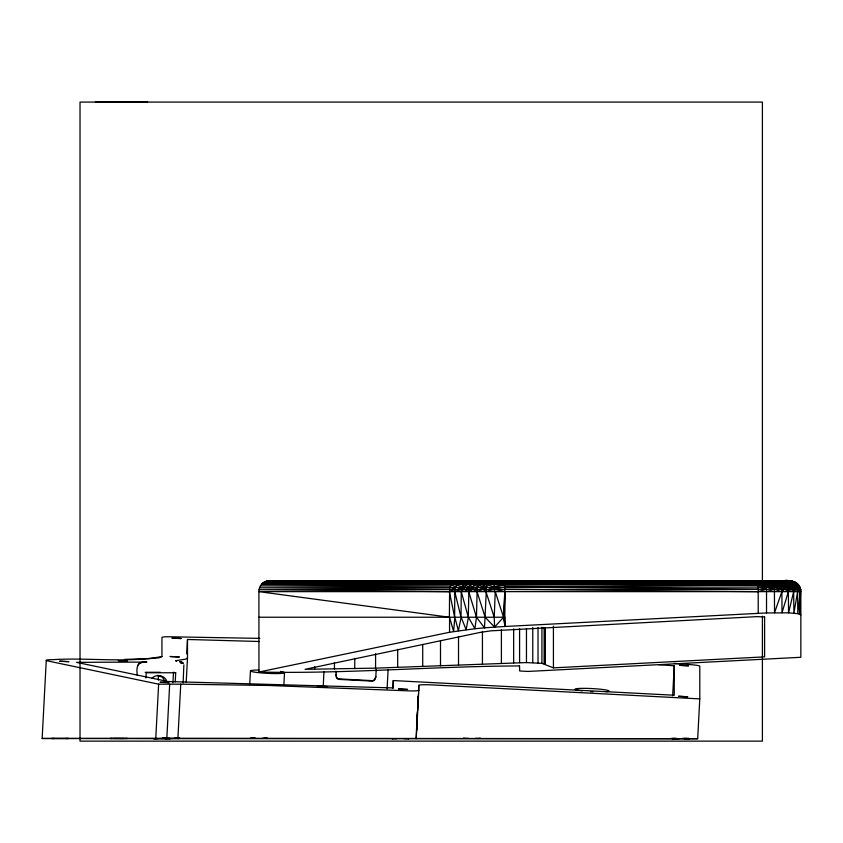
<?xml version="1.0" encoding="UTF-8"?>
<svg xmlns="http://www.w3.org/2000/svg" width="843" height="843" viewBox="0 0 843 843"><rect width="100%" height="100%" fill="white"/><g stroke="black" fill="none" stroke-linecap="round" stroke-linejoin="round"><path stroke-width="1.26" d="M504.377 617.234L504.788 591.649L503.545 617.234L504.957 626.486L766.529 612.935L788.553 612.85L797.815 613.651L800.85 614.916M519.488 665.928C432.996 666.255 345.746 674.042 258.949 672.029L258.906 591.649C258.79 586.486 262.689 581.027 268.169 580.996L790.186 580.996C795.033 580.932 799.575 584.536 800.587 589.278L797.815 613.651L797.604 591.649L796.382 589.278L789.733 585L777.288 581.259L780.607 585L781.893 591.649L774.527 612.735L774.422 589.278L758.205 585L504.788 587.023L493.724 589.278C486.485 587.624 480.615 583.208 473.408 581.259L470.057 585L468.898 589.278L468.297 617.234L461.269 591.649C462.912 568.256 493.06 590.321 504.788 583.314L758.205 582.049L781.313 587.023L788.363 591.649L788.553 612.85L793.663 591.649C793.231 576.317 775.065 582.313 765.328 580.996L758.205 580.996L758.205 613.293M504.788 581.259C496.685 583.187 488.719 580.374 480.626 581.259L478.771 583.314L477.138 589.278L476.474 617.234L474.915 628.73L449.561 632.261L258.949 672.029M519.488 665.57L519.72 670.996L528.045 671.439L800.85 657.287L800.85 591.649C800.85 587.634 798.405 583.82 794.812 582.049L262.942 582.85L452.86 583.314L461.985 587.023L463.829 589.278L468.74 591.649L476.474 617.234L484.483 627.856L494.578 627.108L503.545 617.234L495.252 591.649L493.724 589.278L494.377 583.314L495.526 580.996L488.371 581.259L486.611 585L484.483 627.856L474.915 628.73L468.423 617.234L466.137 629.7L461.153 617.234L458.392 630.733L454.82 617.234L453.629 631.491L449.561 617.234L449.561 632.261M504.788 591.649L504.019 617.234L504.957 626.486L494.578 627.108L485.136 617.234L477.022 591.649L465.157 585L463.998 583.314L456.558 581.259L264.554 581.828L454.609 582.049L462.849 585L464.335 587.023L468.898 589.278M494.578 627.108L494.23 617.234L485.926 591.649L482.997 589.278L466.906 581.259C461.3 579.52 455.631 583.577 454.967 589.278L449.382 591.649L259.064 589.689L800.587 589.278L799.996 614.199L800.028 591.649L798.521 585L261.52 584.22L452.86 583.314L796.835 583.314L798.753 587.023L783.21 580.996M494.23 617.234L495.252 591.649L504.788 589.278L758.205 591.649L766.477 589.278L764.907 581.259C775.149 581.86 786.245 584.02 793.663 591.649L793.885 613.177L797.604 591.649L799.522 589.278L799.796 587.023L259.539 587.792L449.614 589.278C450.647 581.818 459.098 579.278 465.368 582.049L466.242 583.314L477.138 589.278M416.695 727.182L416.579 730.228L416.695 728.731M416.842 724.169L417.475 711.724M417.706 710.364L418.36 696.297L417.706 707.382M169.338 738.658L170.107 738.658L42.15 738.479L46.26 660.322L47.524 659.911A12.951 1.17 3 0 1 52.698 659.669C88.62 657.35 126.682 663.209 161.94 656.528L161.94 637.434A12.814 1.159 3 0 1 168.632 636.76L259.834 638.383M137.261 675.254C136.155 666.318 137.409 661.017 146.861 662.071L76.523 662.345L167.978 681.513L393.26 687.92L393.26 680.564L674.242 695.233L674.242 665.791L658.541 664.716M145.913 677.983L146.187 672.767L175.702 672.756L175.228 681.892M155.755 738.668L158.632 684.179L47.903 660.986A12.424 1.128 3 0 1 46.26 660.322M169.675 684.189L166.809 738.679L165.175 738.647M172.931 682.735L173.479 672.293L175.702 672.756M176.64 661.386L176.282 660.617L185.66 659.173L187.494 657.867L187.494 639.468L259.518 641.502M177.884 738.679L180.75 684.179L268.654 685.475L407.959 690.838A12.793 1.159 3 0 0 418.813 690.259L418.813 685.38A12.803 1.159 3 0 1 431.574 684.885L699.785 698.879L697.688 738.71L161.772 738.658M183.131 682.872L183.869 664.842M186.735 653.82L187.494 639.468M186.219 682.177L187.494 657.867M249.76 683.821L250.445 670.912M283.901 684.305L284.512 672.682M323.944 671.797L323.227 686.455M335.957 671.154L336.452 677.614A4.373 4.352 0 0 0 338.549 679.363L372.585 681.144A4.373 4.352 0 0 0 374.84 679.616L375.809 676.539M375.809 677.013L376.147 670.238M387.085 688.931L388.096 669.848M392.849 688.383L393.26 680.564M416.621 726.951L416.2 738.679L418.813 690.259M416.895 721.745L417.443 711.355M417.717 706.16L418.328 694.474M418.539 690.575L418.813 685.38M672.661 695.802L674.242 665.791M417.475 714.811L416.842 726.35M800.85 591.649L258.906 591.649L449.382 617.234L449.614 589.278M138.136 665.622L138.21 664.958L137.831 665.591M181.877 662.303L179.981 661.723L181.814 663.272L181.582 662.366L179.981 661.723L182.91 663.146L180.307 661.839L181.424 663.272L180.623 661.818L182.436 662.651L181.192 662.788L180.476 661.839L182.668 663.22L180.634 661.787L181.877 662.303L181.203 661.945M375.725 677.235L374.84 679.131A4.373 4.352 0 0 1 372.585 680.659L338.549 678.878A4.373 4.352 0 0 1 336.452 677.129L335.756 674.442M799.522 589.278L786.825 582.049L782.494 581.259L786.719 585L788.363 591.649L782.009 612.703L781.893 591.649L784.622 589.278L782.293 583.314L778.152 580.996M139.264 663.241L140.17 662.798M138.505 664.042L141.55 662.64M143.89 662.429L145.428 662.25M151.719 678.51C155.67 673.915 163.658 674.99 166.493 680.29M789.385 580.996L794.812 582.049L795.866 583.314C791.282 579.815 774.77 578.772 795.866 583.314L797.51 585L785.065 581.259M486.548 580.996L484.272 583.314L482.997 589.278L477.022 591.649M161.94 656.528L159.148 657.73M793.663 591.649L796.382 589.278L794.527 585L791.187 582.049L787.025 580.996M788.363 591.649L791.335 589.278L788.405 583.314L779.627 581.259M176.282 660.617L175.544 660.722L176.324 661.07M478.129 580.996L474.799 583.314L472.923 589.278L468.74 591.649M470.51 580.996L466.242 583.314L463.829 589.278L461.269 591.649L461.005 617.234L454.767 591.649L454.967 589.278L450.288 587.023L260.371 585.896L451.395 585L461.448 589.278L454.767 591.649L454.651 617.234L449.382 591.649M774.527 591.649L781.746 589.278L758.205 583.314L504.788 585L493.861 587.023L476.938 581.259M485.926 591.649L493.724 589.278M766.529 612.935L766.529 591.649L774.422 589.278L773.632 585L771.356 581.259C779.206 581.702 787.383 584.115 793.442 589.278M180.634 662.061L182.446 663.241L180.644 661.808M158.705 657.814L148.99 658.678M181.076 662.05L182.151 663.262L180.95 662.061M764.601 616.939L756.772 616.644L490.974 630.838L480.257 632.387L305.05 669.31L375.578 668.141L526.464 662.577L541.923 663.357L553.419 667.867L764.601 656.866L764.601 616.897M148.779 658.689L124.659 659.374M495.115 581.259L504.788 580.996L504.788 617.234M42.15 738.479L169.97 738.247M153.226 738.647L158.062 738.658M458.613 580.996L266.325 581.206L792.557 581.259L793.895 582.049L789.164 581.259M162.71 738.415L161.888 738.426L166.925 738.426M178.189 738.426L178.969 738.426L174.027 738.415M464.219 738.31L463.408 738.31L468.445 738.32M479.709 738.32L480.478 738.32L475.547 738.31M392.743 738.668L391.921 738.668L396.958 738.679M408.223 738.679L409.003 738.679L404.06 738.668M672.461 738.405L671.639 738.405L675.043 738.415M687.941 738.415L688.72 738.415L683.778 738.405M95.364 101.866L147.599 101.866M258.949 617.234L504.957 617.234L504.957 626.486L504.483 617.234M145.186 672.293L160.402 672.293M158.632 684.179L180.75 684.179M164.606 738.247L162.783 738.257L163.742 738.257M112.056 738.457L110.233 738.468L127.314 738.468L125.565 738.479M175.196 738.268L179.865 738.257L167.04 738.658M255.144 738.247L250.382 738.247L255.429 738.257M264.396 738.257L267.463 738.257L262.531 738.247M54.774 738.479L51.623 738.479L68.694 738.489L65.628 738.489M153.847 738.647L161.466 738.647M163.711 738.415L166.651 738.415M167.546 738.247L697.688 738.71M113.394 738.457L118.684 738.457M118.989 738.479L124.248 738.479M673.462 738.405L679.247 738.7M682.272 738.415L686.961 738.415M675.559 738.679L672.398 738.689L676.676 738.415M684.822 738.7L689.479 738.689L688.573 738.689M164.796 738.257L167.82 738.268M674.421 738.689L677.435 738.7M684.548 738.689L687.54 738.689M504.788 587.023L758.205 589.278M327.548 686.602L317.316 686.002M165.47 682.103L160.033 682.261L168.958 682.682L165.47 682.103L162.53 677.319L157.63 675.296M138.716 663.747L139.506 663.093M674.337 663.399L690.343 664.611A12.803 1.159 3 0 1 699.785 666.233L699.785 698.879M468.993 581.259L483.26 587.023L486.011 589.278M758.205 587.023L766.477 589.278L766.529 591.649M792.304 581.206L797.836 584.22L800.671 589.689M485.737 581.259L494.377 583.314L504.788 582.049L758.205 581.259L780.607 585L788.173 589.278M181.635 662.176L182.92 663.104M376.126 669.532L376.147 670.722M158.336 675.917L158.4 680.153M762.409 580.711L762.409 102.077L80.022 102.077L80.022 741.134L762.409 741.134L762.409 616.222M553.419 626.138L553.419 667.867M544.947 627.571L544.947 664.316L544.894 627.54M544.135 627.403L544.135 663.852M541.923 627.224L541.923 663.357M538.024 627.55L538.024 662.935M532.765 627.455L532.765 662.672M526.464 628.72L526.464 662.577M519.583 628.741L519.583 662.651M513.661 628.815L513.661 662.819M501.395 629.774L501.395 663.293M482.438 631.396L482.438 664.042M458.518 636.454L458.518 665.043M440.499 640.796L440.499 665.791M422.712 644.368L422.712 666.518M397.675 649.31L397.675 667.445M375.578 653.736L375.578 668.141M354.766 658.32L354.766 668.678M334.45 662.545L334.45 669.047M314.629 666.665L314.629 669.279M280.519 671.481A17.06 1.549 3 0 1 277.653 673.568A17.06 1.549 3 0 1 253.248 671.903A17.06 1.549 3 0 1 258.959 670.016M258.97 684.737A17.06 1.549 3 0 1 266.377 684.927M582.334 690.881A17.06 1.549 3 0 1 577.982 688.51A17.06 1.549 3 0 1 601.67 689.353A17.06 1.549 3 0 1 606.033 691.724M592.871 691.703A17.06 1.549 3 0 1 590.648 691.587M68.704 661.65L59.779 661.218L68.704 661.65M127.314 661.06L118.389 660.627L127.314 661.06M181.066 638.53L172.141 638.109L181.066 638.53M179.19 656.982L170.233 656.507L179.19 656.982M407.538 689.437L398.613 689.005L407.538 689.437M688.478 665.78L679.553 665.348L688.478 665.78M687.635 696.761L678.678 696.286L687.635 696.761M160.518 675.812L159.706 675.643L160.602 675.875M182.278 662.566L182.731 663.009L182.278 662.566"/></g></svg>
